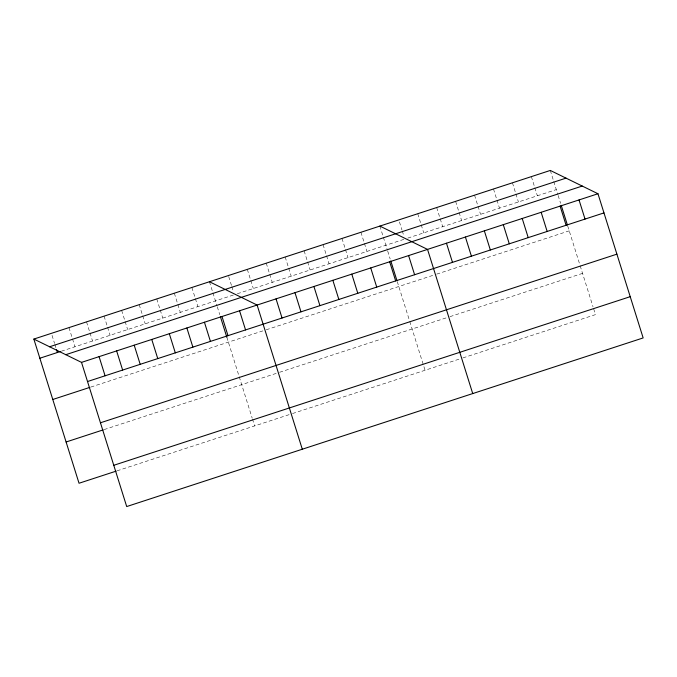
<?xml version="1.0" encoding="UTF-8"?>
<svg xmlns="http://www.w3.org/2000/svg" width="677" height="677" viewBox="0 0 677 677"><rect width="100%" height="100%" fill="white"/><g stroke="black" fill="none" stroke-linecap="round" stroke-linejoin="round"><path stroke-width="0.51" stroke-dasharray="3.38 2.54" d="M61.311 351.219L234.377 294.707M237.373 293.733L404.812 239.066M407.799 238.084L556.299 189.594M90.828 387.066L263.26 330.757M266.247 329.784L433.686 275.116M436.673 274.134L569.23 230.857M104.148 429.573L276.58 373.272M279.567 372.291L448.005 317.293M449.993 316.641L582.55 273.364M117.079 470.828L289.511 414.527M292.498 413.554L459.937 358.878M462.924 357.905L595.481 314.619L593.323 307.747M550.299 170.443L553.456 180.522M553.778 181.529L557.84 194.511M558.144 195.492L560.607 203.345M567.69 225.94L579.884 264.859M580.181 265.807L593.018 306.766M531.36 176.629L534.517 186.708M534.838 187.715L537.36 195.78M512.43 182.815L515.586 192.894M515.899 193.901L518.43 201.966M493.491 188.993L496.647 199.072M496.96 200.079L499.491 208.144M474.552 195.179L477.708 205.258M478.03 206.265L480.552 214.33M455.613 201.365L458.778 211.444M459.091 212.451L461.621 220.516M436.682 207.543L442.682 226.693M417.743 213.729L420.899 223.808M421.221 224.815L423.743 232.88M399.438 221.929L401.969 229.994M402.282 231.001L403.864 236.036M379.873 226.093L383.03 236.171M383.343 237.178L387.413 250.16M387.718 251.142L390.18 258.995M397.264 281.59L409.458 320.509M409.754 321.457L425.054 370.268M360.934 232.279L364.091 242.358M364.412 243.365L366.934 251.429M341.995 238.456L345.16 248.544M345.473 249.551L348.003 257.607M323.064 244.642L326.221 254.721M326.534 255.728L329.064 263.793M304.125 250.828L307.282 260.907M307.603 261.914L310.125 269.979M285.186 257.006L288.351 267.085M288.664 268.1L291.186 276.157M266.256 263.192L269.412 273.271M269.725 274.278L272.256 282.343M247.317 269.378L250.473 279.457M250.786 280.464L253.316 288.529M228.699 276.563L231.534 285.635M231.856 286.65L233.116 290.678M209.438 281.742L212.603 291.821M212.916 292.828L216.987 305.801M217.292 306.791L219.754 314.644M226.837 337.239L252.166 418.056M252.47 419.038L254.628 425.918M191.887 287.48L195.044 297.558M195.357 298.565L197.887 306.63M174.327 293.209L180.327 312.359M156.768 298.946L159.924 309.025M160.237 310.032L162.768 318.097M139.208 304.675L142.365 314.754M142.678 315.761L145.208 323.826M121.648 310.413L124.805 320.492M125.118 321.499L127.648 329.564M104.089 316.142L107.245 326.221M107.558 327.228L110.089 335.293M86.529 321.88L89.686 331.958M89.999 332.966L92.529 341.03M68.969 327.609L74.969 346.759M52.044 335.36L54.566 343.425M54.888 344.432L56.149 348.46"/><path stroke-width="1.02" d="M33.85 339.075L550.299 170.443L597.969 193.749L643.15 337.925L126.701 506.557L81.519 362.381L33.85 339.075L79.031 483.251L116.097 471.15M49.582 346.768L566.031 178.136M39.85 358.226L60.338 351.541M65.787 354.689L582.237 186.057M81.519 362.381L597.969 193.749M87.519 381.532L603.969 212.9M52.781 399.489L89.846 387.379M100.45 422.786L616.899 254.154M66.101 441.996L103.175 429.887M113.77 465.294L630.219 296.67M379.873 226.093L427.542 249.398L472.724 393.574M209.438 281.742L257.116 305.048L302.297 449.223M579.03 199.935L585.03 219.086M561.225 205.317L567.385 224.959M560.099 206.113L566.099 225.263M541.16 212.299L547.16 231.449M522.221 218.485L528.221 237.635M503.29 224.662L509.29 243.813M484.351 230.849L490.351 249.999M465.412 237.035L471.412 256.185M446.473 243.212L452.481 262.363M408.603 255.584L414.603 274.735M390.798 260.958L396.95 280.608M389.664 261.762L395.673 280.913M370.734 267.948L376.734 287.099M351.795 274.126L357.794 293.276M332.856 280.312L338.855 299.462M313.925 286.498L319.925 305.649M294.986 292.676L300.986 311.826M276.047 298.862L282.047 318.012M239.556 310.777L245.556 329.927M221.997 316.514L227.997 335.665M220.372 316.608L226.837 337.239M204.437 322.244L210.437 341.394M186.877 327.981L192.877 347.132M169.318 333.71L175.318 352.861M151.758 339.448L157.758 358.598M134.198 345.177L140.198 364.328M116.639 350.914L122.639 370.065M99.079 356.644L105.079 375.794M56.462 349.467L57.41 352.497"/></g></svg>
